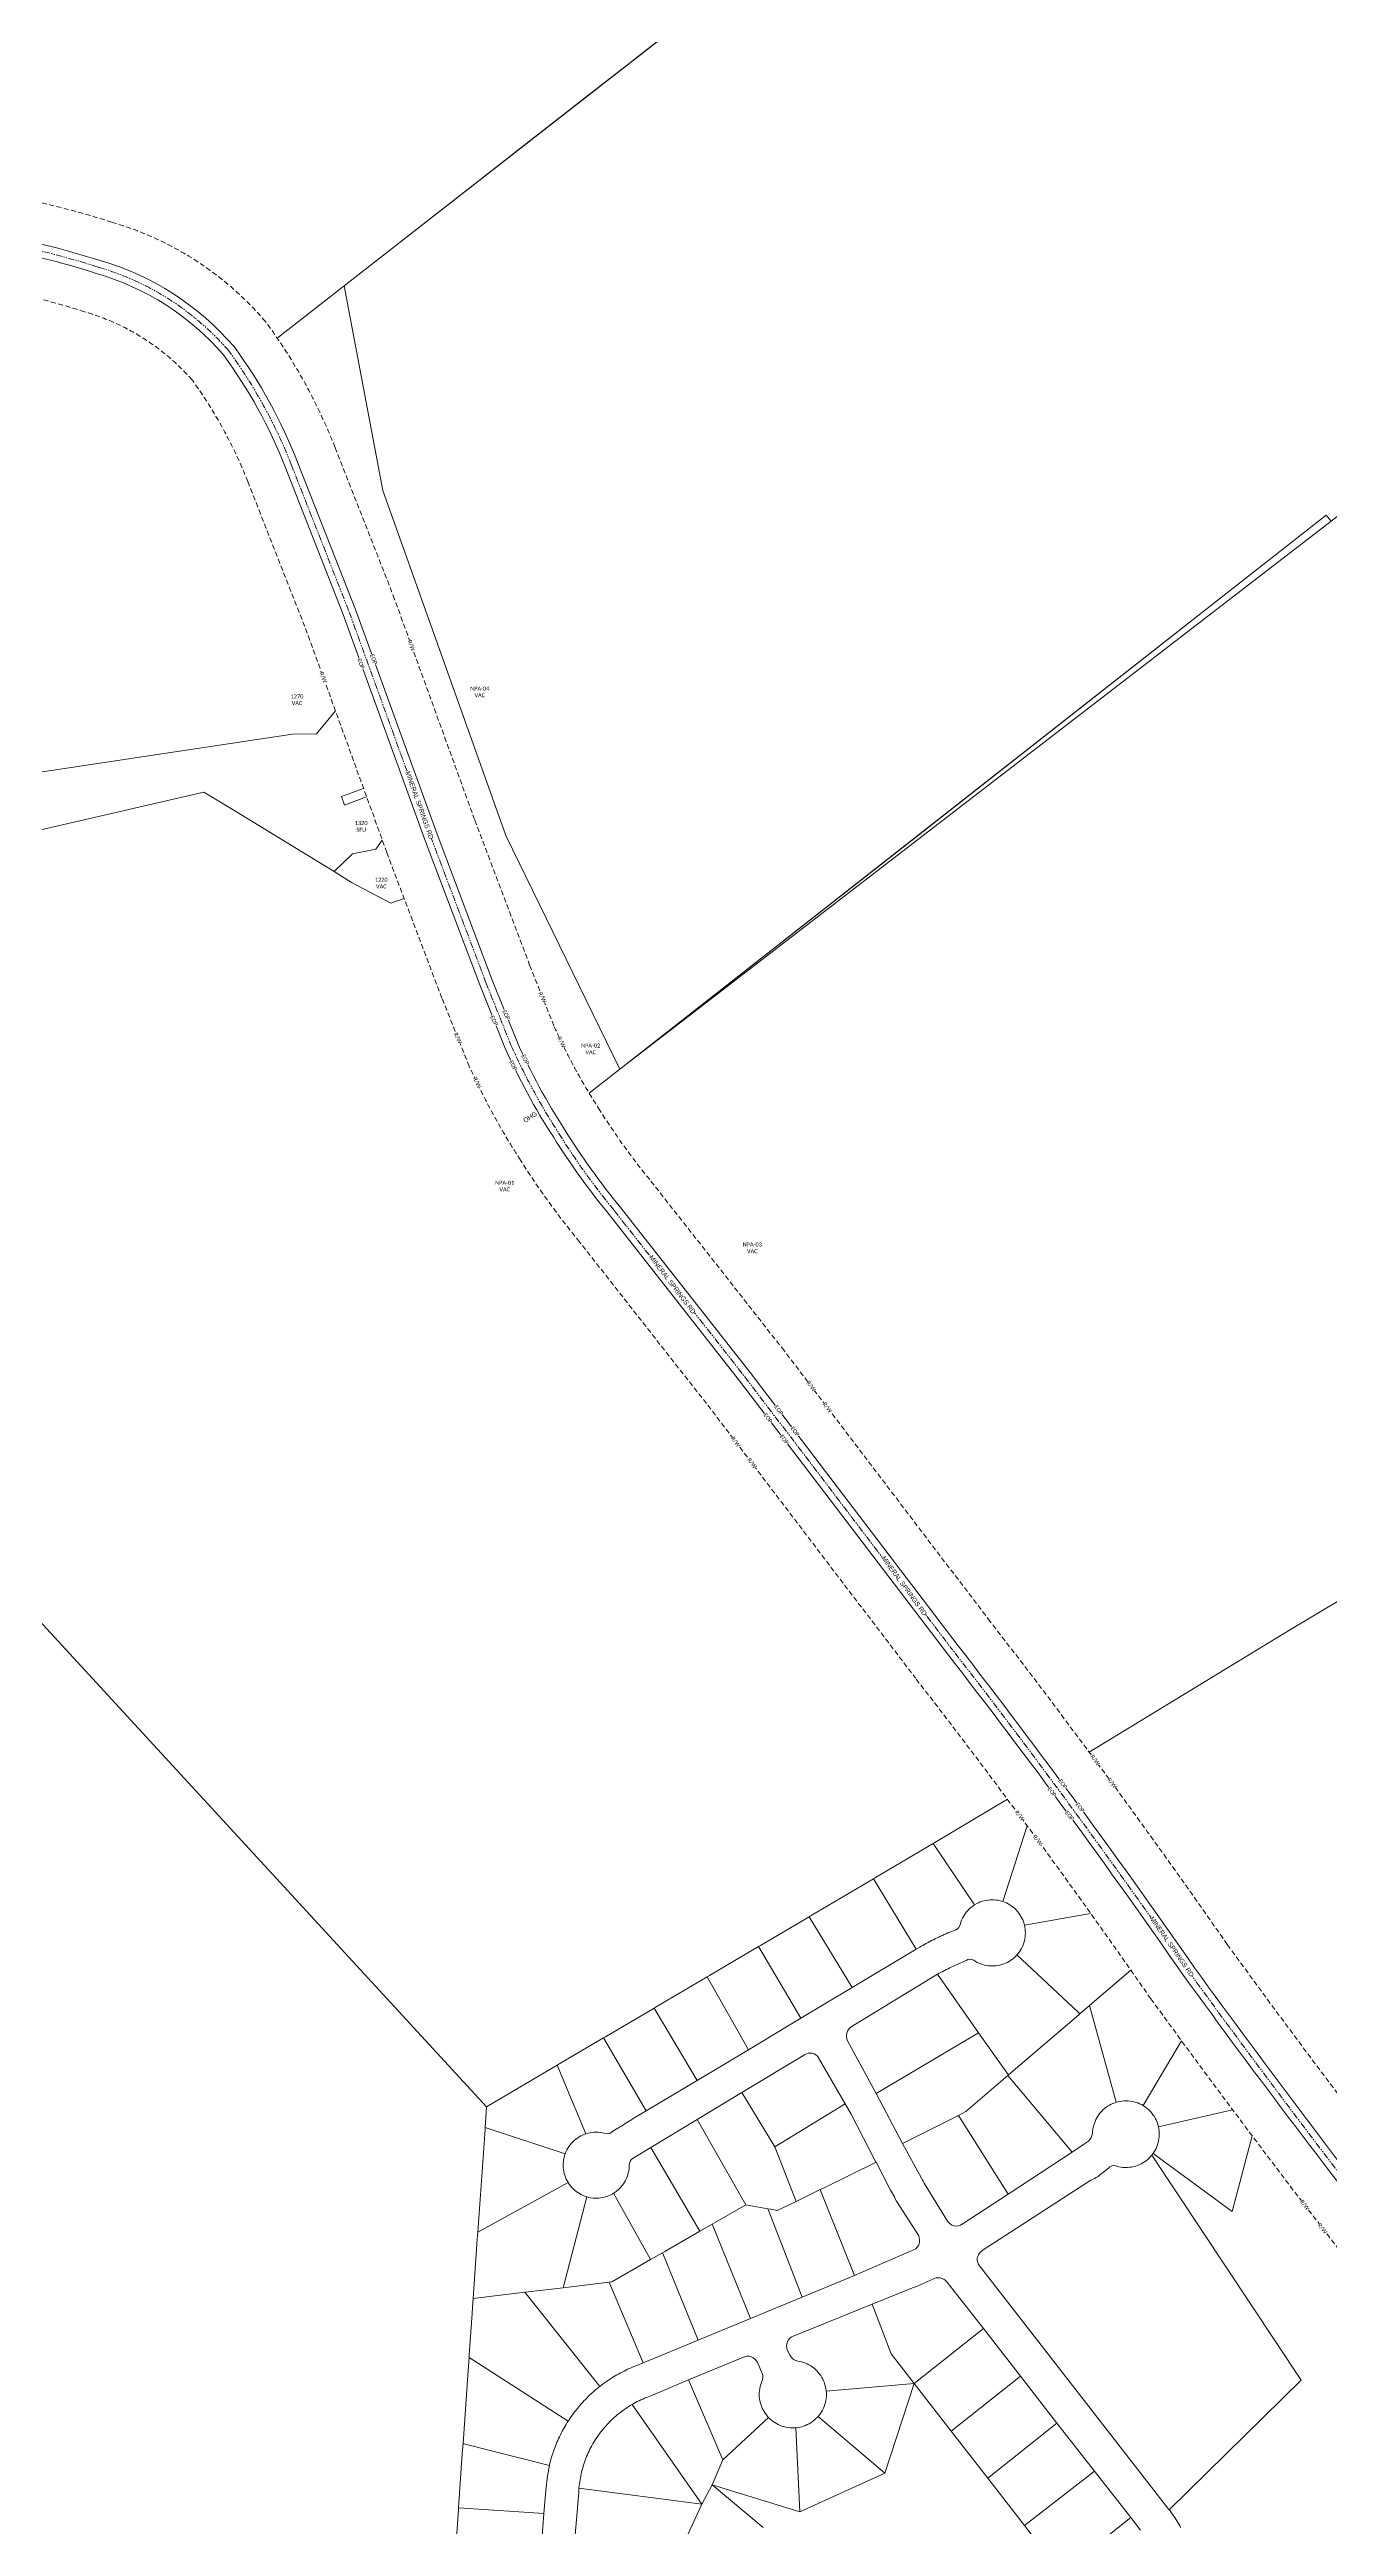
# Model space of a CAD drawing. Header units: inches. Extents: x 2378083 to 2398295, y 1463180 to 1483392.
# Drawn here: x 2386155 to 2388067, y 1471282 to 1474983 of the extents above; entities that cross this region are included whole.
import ezdxf

# ---------------------------------------------------------------- set-up
doc = ezdxf.new("R2010")
doc.units = ezdxf.units.IN
doc.header["$MEASUREMENT"] = 0
doc.linetypes.add('DASHED', pattern=[0.75, 0.5, -0.25])
doc.linetypes.add('PHANTOM2', pattern=[1.25, 0.625, -0.125, 0.125, -0.125, 0.125, -0.125])
for name, color, linetype in [('ADDRESS', 6, 'Continuous'), ('CENTER LINE', 6, 'PHANTOM2'), ('EOP', 6, 'Continuous'), ('LINE LABELS', 7, 'Continuous'), ('sc_greenville', 7, 'Continuous'), ('STREET NAMES', 250, 'Continuous')]:
    doc.layers.add(name, color=color, linetype=linetype)
doc.layers.add('DRIVEWAYS', color=250, linetype='Continuous', lineweight=20)
doc.layers.add('ROW', color=3, linetype='DASHED', lineweight=35)
doc.styles.add('Legend', font='calibri.ttf')
doc.styles.add('PROPOSED', font='calibri.ttf')
doc.styles.get("Standard").update_dxf_attribs({"font": 'arial.ttf'})

msp = doc.modelspace()

# ---------------------------------------------------------------- linework, layer by layer
at = {"layer": 'DRIVEWAYS', "color": 1}
msp.add_lwpolyline([(2386624.2, 1473878.9), (2386591.1, 1473866.7), (2386595.8, 1473854), (2386628.8, 1473866.1)], dxfattribs=at)
at = {"layer": 'EOP', "color": 6, "lineweight": 0}
for points in [[(2385897.1, 1474707, -0.067058), (2386225, 1474648.4, -0.145006), (2386415.1, 1474526.6, -0.064003), (2386507.1, 1474359.3), (2386593.7, 1474139), (2386715.3, 1473803.8), (2386797.8, 1473585.5), (2386835.4, 1473491.7, 0.038953), (2386907.7, 1473358.1, 0.031471), (2386991, 1473242.1), (2387185.9, 1472994), (2387496.3, 1472585.9, -0.013349), (2387849, 1472105.1, 0.009221), (2388188, 1471656.3, 0.012553), (2388378.8, 1471451.6, -0.013085), (2388557.3, 1471257.5, -0.289836), (2388559.7, 1471241.6, -0.288618), (2388418, 1471145.1), (2388352.1, 1471142.3)], [(2385897.2, 1474727, -0.067133), (2386230.9, 1474667.5, -0.145335), (2386430.8, 1474539.1, -0.064271), (2386525.7, 1474366.6), (2386612.4, 1474146.1), (2386734, 1473810.7), (2386816.5, 1473592.6), (2386853.9, 1473499.5, 0.038894), (2386924.6, 1473368.9, 0.031547), (2387006.6, 1473254.6), (2387201.7, 1473006.2), (2387512.2, 1472598, -0.013342), (2387865.3, 1472116.7, 0.009207), (2388203.3, 1471669.1, 0.012528), (2388393.1, 1471465.6, -0.030886), (2388799.1, 1470991.1, 0.019223)]]:
    msp.add_lwpolyline(points, format="xyb", dxfattribs=at)
at = {"layer": 'ROW', "color": 3, "linetype": 'DASHED', "lineweight": 0, "ltscale": 15}
for points in [[(2384702.9, 1475030.2), (2384818.7, 1474914, 0.092436), (2385087.5, 1474744.3, 0.030019), (2385291.5, 1474672.6, 0.09677), (2385604.1, 1474635.7), (2385742.2, 1474643.3), (2385896.5, 1474646.9, -0.066831), (2386207.5, 1474591, -0.143807), (2386368.1, 1474489.2, -0.063081), (2386451.3, 1474337.3), (2386537.6, 1474117.8), (2386659, 1473783), (2386741.7, 1473564.3), (2386780.1, 1473468.4, 0.039119), (2386857.1, 1473325.9, 0.031256), (2386944.2, 1473204.6), (2387138.4, 1472957.3), (2387448.7, 1472549.3, -0.01337), (2387800.1, 1472070.4, 0.009261), (2388141.9, 1471617.8, 0.012625), (2388335.8, 1471409.8, -0.012462), (2388504, 1471227.2, -0.209885), (2388416.4, 1471185.1), (2388350.4, 1471182.2)], [(2385897.8, 1474787, -0.067355), (2386248.4, 1474724.9, -0.146171), (2386477.8, 1474576.4, -0.064983), (2386581.6, 1474388.5), (2386668.5, 1474167.3), (2386790.3, 1473831.6), (2386872.2, 1473614.9), (2386909.1, 1473522.9, 0.038711), (2386975.2, 1473401.1, 0.03179), (2387053.4, 1473292.2), (2387249.2, 1473042.9), (2387559.8, 1472634.6, -0.013321), (2387914.3, 1472151.4, 0.009167), (2388249.4, 1471707.5, 0.012454), (2388436.1, 1471507.5, -0.030952), (2388847.8, 1471026.2, 0.019182)]]:
    msp.add_lwpolyline(points, format="xyb", dxfattribs=at)
at = {"layer": 'ROW', "color": 6, "lineweight": 50}
msp.add_circle((2388188.9, 1473286.1), 10106.2, dxfattribs=at)
at = {"layer": 'sc_greenville', "lineweight": 0}
for points in [[(2388519, 1475000), (2388698.5, 1474791.7), (2388710.5, 1474777.8), (2388710.5, 1474777.8), (2388706.9, 1474775.1), (2388566.3, 1474665.5), (2388486.4, 1474603.3), (2388408.6, 1474542.7), (2388330.5, 1474481.9), (2388251.8, 1474420.6), (2388069.2, 1474278.4), (2387007, 1473459.4), (2386836.5, 1473808.8), (2386653.2, 1474324.1), (2386595.2, 1474630), (2387345.5, 1475215.5)], [(2386495.2, 1474551.9), (2386847.2, 1474826.6), (2386850.3, 1474829), (2386951.7, 1474908.1), (2386952.4, 1474908.7), (2387029.9, 1474969.2), (2387030.7, 1474969.8), (2387109.2, 1475031), (2387109.9, 1475031.6), (2387187.9, 1475092.5), (2387188.6, 1475093), (2387266.7, 1475154), (2387267.4, 1475154.6), (2386595.2, 1474630), (2386653.2, 1474324.1), (2386836.5, 1473808.8), (2387007, 1473459.4), (2387923.8, 1474178.6), (2387453, 1473809.2), (2386961.2, 1473423.5)], [(2386582.2, 1473994.8), (2386554, 1473960.3), (2386517.9, 1473960.1), (2385403.3, 1473792.2), (2384867.7, 1474760.6), (2384771.1, 1474961.7)], [(2386961.2, 1473423.5), (2387453, 1473809.2), (2387923.8, 1474178.6), (2388062, 1474287), (2388069.2, 1474278.4)], [(2386652.2, 1473801.7), (2386642.5, 1473788), (2386607.6, 1473781.3), (2386580.3, 1473755), (2386431.8, 1473845.4), (2386385.4, 1473873.5), (2385477.3, 1473663.6), (2385403.3, 1473792.2), (2386517.9, 1473960.1), (2386554, 1473960.3), (2386582.2, 1473994.8)], [(2385477.3, 1473663.6), (2386385.4, 1473873.5), (2386431.8, 1473845.4), (2386580.3, 1473755), (2386606.1, 1473738.4), (2386664.7, 1473707.4), (2386685, 1473714.2)], [(2386685, 1473714.2), (2386664.7, 1473707.4), (2386606.1, 1473738.4), (2386580.3, 1473755), (2386607.6, 1473781.3), (2386642.5, 1473788), (2386652.2, 1473801.7)], [(2387708.1, 1472439), (2388008.5, 1472622.4), (2388112.2, 1472683.9), (2388117.9, 1472687.3), (2388291, 1472790.1), (2388728.5, 1472255.9), (2388563, 1472094.7), (2388187.3, 1471787.3)], [(2388112.2, 1472683.9), (2388008.5, 1472622.4), (2387708.1, 1472439)], [(2387586, 1472368.6), (2387477.6, 1472303.8), (2387475, 1472302.3), (2387389, 1472251.5), (2387386, 1472249.8), (2387292.5, 1472194.7), (2387289.6, 1472193), (2387217.1, 1472150.3), (2387214.1, 1472148.5), (2387140.7, 1472105.2), (2387137.5, 1472103.3), (2387061.3, 1472058.4), (2387058.3, 1472056.6), (2386985.6, 1472013.8), (2386982.5, 1472012), (2386917.5, 1471973.6), (2386913.4, 1471971.2), (2386807.9, 1471909), (2386133.8, 1472642.3)], [(2387615.5, 1472328.7), (2387578.8, 1472215.8), (2387574.9, 1472216.9), (2387572, 1472217.6), (2387569, 1472218), (2387566, 1472218.3), (2387563, 1472218.4), (2387560, 1472218.3), (2387557.1, 1472218), (2387554.1, 1472217.5), (2387551.2, 1472216.9), (2387548.3, 1472216.1), (2387545.4, 1472215.1), (2387542.7, 1472213.9), (2387540, 1472212.6), (2387536.5, 1472210.6), (2387475, 1472302.3), (2387477.6, 1472303.8), (2387586, 1472368.6)], [(2387710.2, 1472198.1), (2387611.3, 1472180.2), (2387610.7, 1472182.6), (2387609.8, 1472185.4), (2387608.7, 1472188.2), (2387607.5, 1472190.9), (2387606.1, 1472193.6), (2387604.5, 1472196.1), (2387602.8, 1472198.6), (2387600.9, 1472200.9), (2387598.9, 1472203.2), (2387596.7, 1472205.3), (2387594.5, 1472207.2), (2387592.1, 1472209), (2387589.6, 1472210.7), (2387587, 1472212.2), (2387584.3, 1472213.6), (2387581.6, 1472214.8), (2387578.8, 1472215.8), (2387615.5, 1472328.7)], [(2387770.2, 1472113.2), (2387708.7, 1472060.5), (2387694.2, 1472048), (2387691.7, 1472050.3), (2387600, 1472135.9), (2387602, 1472138.2), (2387603.8, 1472140.6), (2387605.4, 1472143.1), (2387606.9, 1472145.7), (2387608.2, 1472148.4), (2387609.4, 1472151.1), (2387610.4, 1472154), (2387611.2, 1472156.9), (2387611.8, 1472159.8), (2387612.3, 1472162.8), (2387612.6, 1472165.7), (2387612.7, 1472168.7), (2387612.6, 1472171.7), (2387612.3, 1472174.7), (2387611.9, 1472177.7), (2387611.3, 1472180.2), (2387710.2, 1472198.1)], [(2387845.9, 1472007.6), (2387788.6, 1471910.8), (2387786.1, 1471912.3), (2387783.4, 1471913.6), (2387780.6, 1471914.8), (2387777.8, 1471915.7), (2387774.9, 1471916.5), (2387772, 1471917.2), (2387769, 1471917.6), (2387766, 1471917.9), (2387763, 1471918), (2387760, 1471917.9), (2387757, 1471917.7), (2387754.1, 1471917.2), (2387751.1, 1471916.6), (2387748.5, 1471915.9), (2387708.7, 1472060.5), (2387770.2, 1472113.2)], [(2387922.3, 1471904.6), (2387811.5, 1471879.1), (2387811, 1471881.2), (2387810.1, 1471884), (2387809.1, 1471886.9), (2387807.9, 1471889.6), (2387806.5, 1471892.3), (2387805, 1471894.9), (2387803.3, 1471897.3), (2387801.5, 1471899.7), (2387799.5, 1471902), (2387797.4, 1471904.1), (2387795.2, 1471906.1), (2387792.8, 1471908), (2387790.4, 1471909.7), (2387788.6, 1471910.8), (2387845.9, 1472007.6)], [(2387951.3, 1471865.8), (2387921.5, 1471752.7), (2387803.4, 1471839.3), (2387805.1, 1471841.8), (2387806.6, 1471844.3), (2387808, 1471847), (2387809.2, 1471849.8), (2387810.2, 1471852.6), (2387811.1, 1471855.5), (2387811.7, 1471858.4), (2387812.2, 1471861.3), (2387812.6, 1471864.3), (2387812.7, 1471867.3), (2387812.7, 1471870.3), (2387812.4, 1471873.3), (2387812, 1471876.3), (2387811.5, 1471879.1), (2387922.3, 1471904.6)], [(2387845, 1471280.2), (2387843.5, 1471282.8), (2387842, 1471285.4), (2387840.5, 1471288), (2387838.9, 1471290.6), (2387837.3, 1471293.1), (2387835.7, 1471295.6), (2387834, 1471298.1), (2387832.3, 1471300.6), (2387830.6, 1471303.1), (2387828.8, 1471305.5), (2387827.5, 1471307), (2388024.7, 1471500.5), (2387801.7, 1471836.9), (2387803.4, 1471839.3), (2387921.5, 1471752.7), (2387951.3, 1471865.8)], [(2387221.1, 1471280.7), (2387145, 1471344.2), (2387275.8, 1471304), (2387403, 1471361.5), (2387446.7, 1471495.6), (2387501.9, 1471424.3), (2387501.9, 1471424.3), (2387556.4, 1471354.1), (2387611.2, 1471283.3), (2387666.4, 1471212), (2387770, 1471295.3), (2387784.6, 1471276.6)], [(2387094.5, 1471239.6), (2387129.5, 1471315.4), (2387145, 1471344.2), (2387221.1, 1471280.7)]]:
    msp.add_lwpolyline(points, dxfattribs=at)
for points in [[(2387536.5, 1472210.6), (2387534.1, 1472208.9), (2387531.7, 1472207), (2387529.4, 1472205.1), (2387527.3, 1472202.9), (2387525.3, 1472200.7), (2387523.4, 1472198.4), (2387521.7, 1472195.9), (2387520.2, 1472193.3), (2387518.8, 1472190.7), (2387517.5, 1472188), (2387516.5, 1472185.1), (2387515.7, 1472182.6), (2387514.8, 1472179.8), (2387513.3, 1472177.2), (2387511.3, 1472175), (2387508.8, 1472173.3), (2387505.4, 1472172.2), (2387502.7, 1472171.1), (2387499.9, 1472169.9), (2387497.1, 1472168.8), (2387494.4, 1472167.6), (2387491.6, 1472166.4), (2387488.9, 1472165.2), (2387486.1, 1472163.9), (2387483.4, 1472162.6), (2387480.7, 1472161.4), (2387478, 1472160.1), (2387475.3, 1472158.7), (2387472.6, 1472157.4), (2387470, 1472156), (2387467.3, 1472154.6), (2387464.7, 1472153.2), (2387462, 1472151.8), (2387459.4, 1472150.3), (2387456.8, 1472148.9), (2387454.9, 1472147.8), (2387449.8, 1472144.8), (2387386, 1472249.8), (2387389, 1472251.5), (2387475, 1472302.3), (2387536.5, 1472210.6)], [(2387449.8, 1472144.8), (2387354.1, 1472087.4), (2387289.6, 1472193), (2387292.5, 1472194.7), (2387386, 1472249.8), (2387449.8, 1472144.8)], [(2387354.1, 1472087.4), (2387277.5, 1472041.5), (2387214.1, 1472148.5), (2387217.1, 1472150.3), (2387289.6, 1472193), (2387354.1, 1472087.4)], [(2387277.5, 1472041.5), (2387199, 1471994.4), (2387137.5, 1472103.3), (2387140.7, 1472105.2), (2387214.1, 1472148.5), (2387277.5, 1472041.5)], [(2387542.6, 1472019.4), (2387389.9, 1471928.8), (2387347.2, 1472007.5), (2387346.2, 1472010.4), (2387345.7, 1472013.3), (2387345.7, 1472016.3), (2387346.2, 1472019.3), (2387347.2, 1472022.1), (2387348.7, 1472024.7), (2387350.6, 1472027), (2387352.4, 1472028.5), (2387481.3, 1472107.1), (2387542.6, 1472019.4)], [(2387694.2, 1472048), (2387692.6, 1472046.6), (2387587.7, 1471956.6), (2387585.7, 1471959.3), (2387542.6, 1472019.4), (2387481.3, 1472107.1), (2387483.9, 1472108.5), (2387486.6, 1472109.9), (2387489.2, 1472111.3), (2387491.9, 1472112.7), (2387494.6, 1472114), (2387497.3, 1472115.3), (2387500, 1472116.7), (2387502.7, 1472118), (2387505.4, 1472119.2), (2387508.1, 1472120.5), (2387510.8, 1472121.8), (2387513.6, 1472123), (2387516.3, 1472124.2), (2387519, 1472125.4), (2387521.8, 1472126.6), (2387524.3, 1472127.7), (2387526.9, 1472129), (2387529.9, 1472129.5), (2387532.8, 1472129.2), (2387535.6, 1472128), (2387538, 1472126.3), (2387540.6, 1472124.9), (2387543.3, 1472123.6), (2387546.1, 1472122.5), (2387549, 1472121.5), (2387551.8, 1472120.7), (2387554.8, 1472120.1), (2387557.8, 1472119.7), (2387560.7, 1472119.5), (2387565.7, 1472119.5), (2387568.7, 1472119.7), (2387571.7, 1472120.2), (2387574.6, 1472120.8), (2387577.5, 1472121.5), (2387580.4, 1472122.5), (2387583.2, 1472123.6), (2387585.9, 1472124.9), (2387588.5, 1472126.4), (2387591, 1472128), (2387593.4, 1472129.8), (2387595.8, 1472131.7), (2387598, 1472133.7), (2387600, 1472135.9), (2387691.7, 1472050.3), (2387694.2, 1472048)], [(2387199, 1471994.4), (2387122.5, 1471948.6), (2387058.3, 1472056.6), (2387061.3, 1472058.4), (2387137.5, 1472103.3), (2387199, 1471994.4)], [(2387122.5, 1471948.6), (2387046.2, 1471902.9), (2386982.5, 1472012), (2386985.6, 1472013.8), (2387058.3, 1472056.6), (2387122.5, 1471948.6)], [(2387748.5, 1471915.9), (2387746.3, 1471915.2), (2387743.5, 1471914.1), (2387740.8, 1471912.9), (2387738.2, 1471911.5), (2387735.6, 1471909.9), (2387733.1, 1471908.2), (2387730.8, 1471906.3), (2387728.6, 1471904.3), (2387726.4, 1471902.2), (2387724.5, 1471899.9), (2387722.6, 1471897.6), (2387720.9, 1471895.1), (2387719.4, 1471892.5), (2387718, 1471889.9), (2387716.8, 1471887.1), (2387715.7, 1471884.3), (2387714.8, 1471881.4), (2387714.1, 1471878.5), (2387713.6, 1471875.6), (2387713.2, 1471872.6), (2387713.1, 1471869), (2387712.2, 1471866.1), (2387710.9, 1471863.4), (2387709.4, 1471860.8), (2387707.2, 1471857.8), (2387699.7, 1471852.7), (2387682.7, 1471841.5), (2387586.6, 1471955.6), (2387587.7, 1471956.6), (2387692.6, 1472046.6), (2387694.2, 1472048), (2387708.7, 1472060.5), (2387748.5, 1471915.9)], [(2387046.2, 1471902.9), (2387027.1, 1471891.4), (2387024.6, 1471889.8), (2387022, 1471888.2), (2387019.5, 1471886.6), (2387017, 1471885), (2387014.4, 1471883.4), (2387011.8, 1471881.8), (2387009.3, 1471880.3), (2387006.7, 1471878.7), (2387004.1, 1471877.2), (2387001.6, 1471875.6), (2386999, 1471874.1), (2386996.3, 1471872.6), (2386994, 1471870.6), (2386991.3, 1471869.3), (2386986.4, 1471868.9), (2386983.6, 1471869.7), (2386980.7, 1471870.3), (2386977.7, 1471870.8), (2386974.8, 1471871.1), (2386971.8, 1471871.2), (2386968.8, 1471871.1), (2386965.8, 1471870.8), (2386962.8, 1471870.4), (2386959.9, 1471869.8), (2386956.1, 1471868.7), (2386913.4, 1471971.2), (2386917.5, 1471973.6), (2386982.5, 1472012), (2387046.2, 1471902.9)], [(2387587.7, 1471956.6), (2387586.6, 1471955.6), (2387523.9, 1471901.8), (2387512.8, 1471896.2), (2387429.1, 1471854.3), (2387389.9, 1471928.8), (2387542.6, 1472019.4), (2387585.7, 1471959.3), (2387587.7, 1471956.6)], [(2386926.5, 1471841.9), (2386925.4, 1471839), (2386805.8, 1471878.2), (2386807.9, 1471909), (2386913.4, 1471971.2), (2386956.1, 1471868.7), (2386954.1, 1471868), (2386951.4, 1471866.8), (2386948.7, 1471865.5), (2386946.1, 1471864), (2386943.5, 1471862.4), (2386941.1, 1471860.6), (2386938.8, 1471858.7), (2386936.7, 1471856.6), (2386934.6, 1471854.5), (2386932.7, 1471852.1), (2386930.9, 1471849.7), (2386929.3, 1471847.2), (2386927.8, 1471844.6), (2386926.5, 1471841.9)], [(2387343.5, 1471913.7), (2387238.6, 1471849), (2387189.3, 1471930.2), (2387283, 1471986.7), (2387285.6, 1471988.2), (2387288.5, 1471989.1), (2387291.5, 1471989.4), (2387294.5, 1471989.1), (2387297.3, 1471988.2), (2387299.9, 1471986.7), (2387302.1, 1471984.7), (2387303.9, 1471982.3), (2387343.5, 1471913.7)], [(2387238.6, 1471849), (2387270.3, 1471767.8), (2387242.2, 1471754.2), (2387232.5, 1471755.9), (2387227.9, 1471756.8), (2387195.2, 1471762.7), (2387122.6, 1471890.1), (2387189.3, 1471930.2), (2387238.6, 1471849)], [(2387682.7, 1471841.5), (2387586.9, 1471778.7), (2387512.8, 1471896.2), (2387523.9, 1471901.8), (2387586.6, 1471955.6), (2387682.7, 1471841.5)], [(2387195.2, 1471762.7), (2387148.4, 1471735.8), (2387144.9, 1471733.7), (2387126.6, 1471723.2), (2387053.4, 1471848.4), (2387122.6, 1471890.1), (2387195.2, 1471762.7)], [(2387389.7, 1471826.1), (2387310.1, 1471787.2), (2387306.4, 1471785.4), (2387270.3, 1471767.8), (2387238.6, 1471849), (2387343.5, 1471913.7), (2387352.5, 1471898), (2387389.5, 1471826.4), (2387389.7, 1471826.1)], [(2387586.9, 1471778.7), (2387518.2, 1471733.5), (2387515.6, 1471732.1), (2387512.7, 1471731.2), (2387508.7, 1471730.9), (2387505.8, 1471731.4), (2387503, 1471732.4), (2387500.4, 1471734), (2387498.2, 1471736), (2387496.5, 1471738.4), (2387462.9, 1471792.5), (2387461.4, 1471795.1), (2387459.9, 1471797.7), (2387458.5, 1471800.3), (2387457.3, 1471802.4), (2387429.1, 1471854.3), (2387512.8, 1471896.2), (2387586.9, 1471778.7)], [(2386929.7, 1471795.9), (2386794.8, 1471721.7), (2386805.6, 1471875.1), (2386805.8, 1471878.2), (2386925.4, 1471839), (2386924.4, 1471836.3), (2386923.6, 1471833.4), (2386923, 1471830.4), (2386922.6, 1471827.5), (2386922.3, 1471824.5), (2386922.3, 1471821.5), (2386922.4, 1471818.5), (2386922.7, 1471815.5), (2386923.2, 1471812.5), (2386923.8, 1471809.6), (2386924.6, 1471806.7), (2386925.6, 1471803.9), (2386926.8, 1471801.1), (2386928.2, 1471798.5), (2386929.7, 1471795.9)], [(2387126.6, 1471723.2), (2387074.2, 1471693), (2387070.6, 1471691), (2387052.8, 1471680.7), (2386997.6, 1471779.8), (2386999.7, 1471781.2), (2387002.1, 1471783), (2387004.4, 1471784.9), (2387006.6, 1471787), (2387008.6, 1471789.1), (2387010.5, 1471791.5), (2387012.3, 1471793.9), (2387013.9, 1471796.4), (2387015.4, 1471799), (2387016.7, 1471801.7), (2387017.8, 1471804.5), (2387018.8, 1471807.3), (2387019.6, 1471810.2), (2387020.2, 1471813.2), (2387020.7, 1471816.1), (2387020.9, 1471819.1), (2387021.1, 1471823), (2387021.7, 1471825.9), (2387023.1, 1471828.6), (2387025, 1471830.9), (2387026.8, 1471832.3), (2387053.4, 1471848.4), (2387126.6, 1471723.2)], [(2387357.6, 1471656.8), (2387306.9, 1471784.2), (2387306.4, 1471785.4), (2387310.1, 1471787.2), (2387389.7, 1471826.1), (2387411, 1471784.7), (2387412.7, 1471782.2), (2387414.2, 1471779.6), (2387415.7, 1471777), (2387417.1, 1471774.4), (2387418.4, 1471771.7), (2387420, 1471768.3), (2387453.4, 1471716.2), (2387454.3, 1471713.4), (2387454.8, 1471710.4), (2387454.7, 1471707.4), (2387454.1, 1471704.5), (2387452.9, 1471701.7), (2387451.3, 1471699.2), (2387449.2, 1471697), (2387357.6, 1471656.8)], [(2387542.6, 1471673.5), (2387541.5, 1471676.2), (2387540.9, 1471679.2), (2387540.9, 1471682.2), (2387541.4, 1471685.1), (2387542.5, 1471687.9), (2387544.1, 1471690.4), (2387546.2, 1471692.6), (2387548.4, 1471694.3), (2387710.5, 1471799.6), (2387713.3, 1471800.8), (2387716, 1471802), (2387718.6, 1471803.5), (2387721.2, 1471805), (2387723.6, 1471806.8), (2387725.9, 1471808.7), (2387727.5, 1471810.1), (2387736.7, 1471817.4), (2387738.9, 1471819.4), (2387741.6, 1471820.7), (2387744.5, 1471821.2), (2387747.5, 1471820.9), (2387749.4, 1471820.2), (2387752.4, 1471819.5), (2387755.3, 1471818.9), (2387758.3, 1471818.6), (2387761.3, 1471818.4), (2387765.3, 1471818.4), (2387768.3, 1471818.7), (2387771.2, 1471819.1), (2387774.2, 1471819.7), (2387777.1, 1471820.4), (2387779.9, 1471821.4), (2387782.7, 1471822.5), (2387785.4, 1471823.8), (2387788.1, 1471825.2), (2387790.6, 1471826.8), (2387793, 1471828.5), (2387795.4, 1471830.4), (2387797.6, 1471832.4), (2387799.7, 1471834.6), (2387801.7, 1471836.9), (2388024.7, 1471500.5), (2387827.5, 1471307), (2387827.1, 1471307.4), (2387542.6, 1471673.5)], [(2386865, 1471632), (2386787.9, 1471622.8), (2386793.1, 1471696.2), (2386794.1, 1471711.8), (2386794.8, 1471721.7), (2386929.7, 1471795.9), (2386931.3, 1471793.4), (2386933.1, 1471791), (2386935.1, 1471788.7), (2386937.1, 1471786.5), (2386939.3, 1471784.5), (2386941.7, 1471782.6), (2386944.1, 1471780.8), (2386946.7, 1471779.3), (2386949.3, 1471777.8), (2386952, 1471776.5), (2386954.8, 1471775.4), (2386957.6, 1471774.5), (2386922.1, 1471638.8), (2386870.1, 1471632.6), (2386865, 1471632)], [(2387052.8, 1471680.7), (2386995.1, 1471647.5), (2386990.9, 1471647), (2386922.1, 1471638.8), (2386957.6, 1471774.5), (2386960.5, 1471773.7), (2386963.5, 1471773.1), (2386966.5, 1471772.7), (2386969.4, 1471772.5), (2386972.4, 1471772.5), (2386975.4, 1471772.6), (2386978.4, 1471772.9), (2386981.4, 1471773.4), (2386984.3, 1471774.1), (2386987.2, 1471775), (2386990, 1471776), (2386992.7, 1471777.2), (2386995.4, 1471778.6), (2386997.6, 1471779.8), (2387052.8, 1471680.7)], [(2387357.6, 1471656.8), (2387279.4, 1471624.5), (2387229.4, 1471752.9), (2387227.9, 1471756.8), (2387232.5, 1471755.9), (2387242.2, 1471754.2), (2387270.3, 1471767.8), (2387306.4, 1471785.4), (2387306.9, 1471784.2), (2387357.6, 1471656.8)], [(2387227.9, 1471756.8), (2387229.4, 1471752.9), (2387279.4, 1471624.5), (2387202.1, 1471592.6), (2387145.3, 1471732.8), (2387144.9, 1471733.7), (2387148.4, 1471735.8), (2387195.2, 1471762.7), (2387227.9, 1471756.8)], [(2387202.1, 1471592.6), (2387123.8, 1471560.3), (2387071, 1471690), (2387070.6, 1471691), (2387074.2, 1471693), (2387126.6, 1471723.2), (2387144.9, 1471733.7), (2387145.3, 1471732.8), (2387202.1, 1471592.6)], [(2387123.8, 1471560.3), (2387042, 1471526.6), (2386991.9, 1471644.5), (2386990.9, 1471647), (2386995.1, 1471647.5), (2387052.8, 1471680.7), (2387070.6, 1471691), (2387071, 1471690), (2387123.8, 1471560.3)], [(2386931.1, 1471441.4), (2386929.7, 1471439.2), (2386781.8, 1471534.5), (2386782, 1471538.6), (2386785.9, 1471593.1), (2386787.5, 1471616.4), (2386787.9, 1471622.8), (2386865, 1471632), (2386866.9, 1471629.6), (2386977, 1471491.2), (2386975.4, 1471489.9), (2386973.1, 1471488.1), (2386970.8, 1471486.1), (2386968.5, 1471484.2), (2386966.3, 1471482.2), (2386964, 1471480.2), (2386961.9, 1471478.1), (2386959.7, 1471476), (2386957.6, 1471473.9), (2386955.5, 1471471.8), (2386953.4, 1471469.6), (2386951.4, 1471467.4), (2386949.4, 1471465.1), (2386947.4, 1471462.9), (2386945.5, 1471460.6), (2386943.5, 1471458.3), (2386941.7, 1471455.9), (2386939.8, 1471453.6), (2386938, 1471451.2), (2386936.2, 1471448.8), (2386934.5, 1471446.3), (2386932.8, 1471443.9), (2386931.1, 1471441.4)], [(2387042, 1471526.6), (2387032.4, 1471522.6), (2387029.6, 1471521.5), (2387026.9, 1471520.4), (2387024.1, 1471519.2), (2387021.4, 1471518), (2387018.6, 1471516.8), (2387015.9, 1471515.5), (2387013.2, 1471514.2), (2387010.6, 1471512.8), (2387007.9, 1471511.4), (2387005.3, 1471510), (2387002.7, 1471508.5), (2387000.1, 1471507), (2386997.5, 1471505.4), (2386994.9, 1471503.9), (2386992.4, 1471502.2), (2386989.9, 1471500.6), (2386987.4, 1471498.9), (2386985, 1471497.2), (2386982.5, 1471495.4), (2386980.1, 1471493.6), (2386977, 1471491.2), (2386866.9, 1471629.6), (2386865, 1471632), (2386870.1, 1471632.6), (2386922.1, 1471638.8), (2386990.9, 1471647), (2386991.9, 1471644.5), (2387042, 1471526.6)], [(2387549.9, 1471577.6), (2387446.7, 1471495.6), (2387412.2, 1471540.1), (2387383.8, 1471614), (2387444.3, 1471638.4), (2387447.1, 1471639.5), (2387449.9, 1471640.6), (2387452.7, 1471641.8), (2387455.4, 1471642.9), (2387458.2, 1471644.1), (2387460.9, 1471645.3), (2387463.7, 1471646.5), (2387466.4, 1471647.8), (2387469.1, 1471649.1), (2387471.8, 1471650.3), (2387474.5, 1471651.7), (2387476.4, 1471652.5), (2387479.3, 1471653.3), (2387482.3, 1471653.5), (2387485.2, 1471653.3), (2387488.1, 1471652.5), (2387490.9, 1471651.3), (2387493.3, 1471649.6), (2387495.5, 1471647.5), (2387549.9, 1471577.6)], [(2387446.7, 1471495.6), (2387315.3, 1471484.3), (2387314.8, 1471488), (2387314.2, 1471490.9), (2387313.4, 1471493.8), (2387312.5, 1471496.7), (2387311.4, 1471499.5), (2387310.1, 1471502.2), (2387308.6, 1471504.8), (2387307.1, 1471507.4), (2387305.3, 1471509.8), (2387303.4, 1471512.1), (2387301.4, 1471514.4), (2387299.3, 1471516.5), (2387297, 1471518.4), (2387294.6, 1471520.2), (2387292.1, 1471521.9), (2387289.5, 1471523.4), (2387286.9, 1471524.8), (2387284.1, 1471526), (2387281.3, 1471527), (2387278.4, 1471527.9), (2387275.5, 1471528.6), (2387272.8, 1471529.1), (2387269.9, 1471529.8), (2387267.2, 1471531.1), (2387264.7, 1471532.8), (2387262.7, 1471535), (2387261.2, 1471537.4), (2387257.1, 1471546.1), (2387256.2, 1471549), (2387256, 1471552), (2387256.3, 1471554.9), (2387257.2, 1471557.8), (2387258.6, 1471560.4), (2387260.5, 1471562.8), (2387262.8, 1471564.7), (2387265.1, 1471565.9), (2387383.8, 1471614), (2387412.2, 1471540.1), (2387446.7, 1471495.6)], [(2387605.4, 1471506.4), (2387501.9, 1471424.3), (2387446.7, 1471495.6), (2387549.9, 1471577.6), (2387605.4, 1471506.4)], [(2386902.6, 1471376.7), (2386901.7, 1471373), (2386775.9, 1471405), (2386772.8, 1471405.8), (2386780.4, 1471515.2), (2386781.8, 1471534.5), (2386929.7, 1471439.2), (2386928.4, 1471437.2), (2386926.8, 1471434.6), (2386925.3, 1471432), (2386923.8, 1471429.4), (2386922.3, 1471426.8), (2386920.9, 1471424.2), (2386919.5, 1471421.5), (2386918.2, 1471418.8), (2386916.9, 1471416.1), (2386915.6, 1471413.4), (2386914.3, 1471410.7), (2386913.1, 1471407.9), (2386912, 1471405.2), (2386910.9, 1471402.4), (2386909.8, 1471399.6), (2386908.7, 1471396.8), (2386907.7, 1471394), (2386906.8, 1471391.1), (2386905.9, 1471388.3), (2386905, 1471385.4), (2386904.1, 1471382.5), (2386903.3, 1471379.6), (2386902.6, 1471376.7)], [(2387229.1, 1471444.8), (2387160.6, 1471381.4), (2387109.7, 1471500.9), (2387194, 1471536.1), (2387197, 1471536.4), (2387200, 1471536.3), (2387202.9, 1471535.5), (2387205.6, 1471534.3), (2387208.1, 1471532.7), (2387210.3, 1471530.6), (2387212.6, 1471527.3), (2387219.8, 1471510.4), (2387220.6, 1471507.5), (2387220.8, 1471504.5), (2387220.3, 1471501.5), (2387219.2, 1471498.8), (2387218.4, 1471497), (2387217.4, 1471494.1), (2387216.6, 1471491.2), (2387216, 1471488.3), (2387215.5, 1471485.3), (2387215.3, 1471482.3), (2387215.2, 1471479.3), (2387215.3, 1471476.3), (2387215.6, 1471473.4), (2387216, 1471470.4), (2387216.7, 1471467.5), (2387217.5, 1471464.6), (2387218.5, 1471461.7), (2387219.6, 1471459), (2387220.9, 1471456.3), (2387222.4, 1471453.6), (2387224, 1471451.1), (2387225.8, 1471448.7), (2387227.7, 1471446.4), (2387229.1, 1471444.8)], [(2387160.6, 1471381.4), (2387145, 1471344.2), (2387129.5, 1471315.4), (2387025.2, 1471464.2), (2387027.8, 1471465.7), (2387030.4, 1471467.1), (2387033.1, 1471468.5), (2387035.8, 1471469.8), (2387038.5, 1471471.1), (2387041.2, 1471472.3), (2387044, 1471473.5), (2387046.8, 1471474.6), (2387049.6, 1471475.7), (2387052.2, 1471476.7), (2387109.7, 1471500.9), (2387160.6, 1471381.4)], [(2387403, 1471361.5), (2387303.1, 1471446.5), (2387304.8, 1471448.5), (2387306.6, 1471450.9), (2387308.2, 1471453.4), (2387309.7, 1471456), (2387311, 1471458.7), (2387312.2, 1471461.5), (2387313.2, 1471464.3), (2387314, 1471467.2), (2387314.6, 1471470.1), (2387315.1, 1471473.1), (2387315.4, 1471476.1), (2387315.5, 1471479.1), (2387315.5, 1471482), (2387315.3, 1471484.3), (2387446.7, 1471495.6), (2387403, 1471361.5)], [(2387659.8, 1471436.6), (2387556.4, 1471354.1), (2387501.9, 1471424.3), (2387605.4, 1471506.4), (2387659.8, 1471436.6)], [(2387129.5, 1471315.4), (2386945.9, 1471339), (2386946.3, 1471343), (2386946.6, 1471346), (2386947, 1471348.9), (2386947.5, 1471351.9), (2386948, 1471354.9), (2386948.6, 1471357.8), (2386949.3, 1471360.7), (2386949.9, 1471363.7), (2386950.7, 1471366.6), (2386951.5, 1471369.4), (2386952.3, 1471372.3), (2386953.2, 1471375.2), (2386954.2, 1471378), (2386955.2, 1471380.9), (2386956.3, 1471383.7), (2386957.4, 1471386.4), (2386958.6, 1471389.2), (2386959.8, 1471391.9), (2386961, 1471394.7), (2386962.4, 1471397.4), (2386963.7, 1471400), (2386965.2, 1471402.7), (2386966.6, 1471405.3), (2386968.1, 1471407.9), (2386969.7, 1471410.4), (2386971.3, 1471413), (2386973, 1471415.5), (2386974.7, 1471417.9), (2386976.4, 1471420.4), (2386978.2, 1471422.8), (2386980.1, 1471425.1), (2386982, 1471427.5), (2386983.9, 1471429.8), (2386985.9, 1471432), (2386987.9, 1471434.2), (2386989.9, 1471436.4), (2386992, 1471438.6), (2386994.2, 1471440.7), (2386996.3, 1471442.8), (2386998.6, 1471444.8), (2387000.8, 1471446.8), (2387003.1, 1471448.7), (2387005.4, 1471450.6), (2387007.8, 1471452.5), (2387010.2, 1471454.3), (2387012.6, 1471456), (2387015, 1471457.8), (2387017.5, 1471459.4), (2387020.1, 1471461.1), (2387022.6, 1471462.6), (2387025.2, 1471464.2), (2387129.5, 1471315.4)], [(2387269.7, 1471429.5), (2387275.8, 1471304), (2387145, 1471344.2), (2387160.6, 1471381.4), (2387229.1, 1471444.8), (2387231.2, 1471442.8), (2387233.4, 1471440.8), (2387235.8, 1471439), (2387238.3, 1471437.3), (2387240.8, 1471435.7), (2387243.5, 1471434.3), (2387246.2, 1471433.1), (2387249, 1471432.1), (2387251.9, 1471431.2), (2387254.8, 1471430.4), (2387257.7, 1471429.9), (2387260.7, 1471429.5), (2387263.7, 1471429.4), (2387266.7, 1471429.3), (2387269.7, 1471429.5)], [(2387403, 1471361.5), (2387275.8, 1471304), (2387269.7, 1471429.5), (2387272.7, 1471429.9), (2387275.6, 1471430.4), (2387278.6, 1471431.1), (2387281.4, 1471432), (2387284.2, 1471433), (2387287, 1471434.2), (2387289.7, 1471435.6), (2387292.2, 1471437.1), (2387294.7, 1471438.8), (2387297.1, 1471440.6), (2387299.4, 1471442.6), (2387301.5, 1471444.7), (2387303.1, 1471446.5), (2387403, 1471361.5)], [(2386896.2, 1471335.9), (2386893.5, 1471301.4), (2386766.1, 1471309.9), (2386771.7, 1471390.3), (2386772.8, 1471405.8), (2386775.9, 1471405), (2386901.7, 1471373), (2386899, 1471357.9), (2386896.2, 1471335.9)], [(2387715.9, 1471364.6), (2387611.2, 1471283.3), (2387556.4, 1471354.1), (2387659.8, 1471436.6), (2387715.9, 1471364.6)], [(2387129.5, 1471315.4), (2387094.5, 1471239.6), (2386938.7, 1471252.2), (2386945.6, 1471332.9), (2386945.8, 1471338), (2386945.9, 1471339), (2387129.5, 1471315.4)], [(2387770, 1471295.3), (2387666.4, 1471212), (2387611.2, 1471283.3), (2387715.9, 1471364.6), (2387770, 1471295.3)], [(2386893.5, 1471301.4), (2386887.4, 1471221.8), (2386760.5, 1471229.7), (2386764.9, 1471292.8), (2386765.9, 1471308.1), (2386766.1, 1471309.9), (2386893.5, 1471301.4)]]:
    msp.add_lwpolyline(points, close=True, dxfattribs=at)

# ---------------------------------------------------------------- texts
at = {"layer": 'ADDRESS', "color": 4, "lineweight": 50, "char_height": 6, "width": 9.954, "attachment_point": 7, "style": 'PROPOSED'}
for s, insert in [('\\pxqc;NPA-04\\PVAC', (2386792.8, 1474015.1)), ('\\pxqc;1270\\PVAC', (2386519.8, 1474003.3)), ('\\pxqc;1320\\PSFU', (2386615.7, 1473814.1)), ('\\pxqc;1220\\PVAC', (2386645.7, 1473729.4)), ('\\pxqc;NPA-02\\PVAC', (2386958.4, 1473481.7)), ('\\pxqc;NPA-01\\PVAC', (2386830, 1473276.7)), ('\\pxqc;NPA-03\\PVAC', (2387199.8, 1473184.4))]:
    msp.add_mtext(s, dxfattribs=dict(at, insert=insert))

# ---------------------------------------------------------------- next in the draw order: texts
at = {"layer": 'LINE LABELS', "char_height": 6, "width": 15.519, "attachment_point": 5, "style": 'Legend', "bg_fill": 3, "box_fill_scale": 1.1, "bg_fill_color": 256, "bg_fill_transparency": 0}
for s, insert, rotation in [('EOP', (2386620.5, 1474065.2), 289.9256), ('\\pxqc;R/W', (2386695.6, 1474092.5), 289.9256), ('\\pxqc;R/W', (2386564.1, 1474044.8), 289.9256), ('\\pxqc;R/W', (2386891.2, 1473566.6), 295.6685), ('\\pxqc;R/W', (2386765.1, 1473505.9), 295.6685), ('EOP', (2386819.2, 1473531.9), 295.6685), ('\\pxqc;R/W', (2386919.8, 1473499.8), 295.6685), ('\\pxqc;R/W', (2386793.7, 1473439.1), 295.6685), ('EOP', (2386847.7, 1473465.1), 295.6685), ('\\pxqc;R/W', (2387316.9, 1472953.8), 306.4622), ('EOP', (2387252.6, 1472906.2), 306.4622), ('\\pxqc;R/W', (2387204.3, 1472870.6), 306.4622), ('\\pxqc;R/W', (2387742, 1472392.8), 307.5684), ('\\pxqc;R/W', (2387604.2, 1472343.9), 306.4622), ('EOP', (2387678.7, 1472344), 307.5684), ('\\pxqc;R/W', (2387631.1, 1472307.4), 307.5684), ('\\pxqc;R/W', (2388056.4, 1471727.1), 307.5684)]:
    msp.add_mtext(s, dxfattribs=dict(at, insert=insert, rotation=rotation))

# ---------------------------------------------------------------- next in the draw order: texts
for s, insert, rotation in [('EOP', (2386639.3, 1474072.1), 289.9256), ('EOP', (2386837.2, 1473540.6), 295.6685), ('EOP', (2386865.8, 1473473.8), 295.6685), ('\\pxqc;R/W', (2387292.5, 1472985.8), 306.4622), ('EOP', (2387228.2, 1472938.3), 306.4622), ('EOP', (2387268.7, 1472918.1), 306.4622), ('\\pxqc;R/W', (2387180, 1472902.6), 306.4622), ('\\pxqc;R/W', (2387716.8, 1472427.1), 306.4622), ('EOP', (2387652.5, 1472379.6), 306.4622), ('EOP', (2387694.5, 1472356.2), 307.5684), ('\\pxqc;R/W', (2388029.9, 1471762.3), 307.5684)]:
    msp.add_mtext(s, dxfattribs=dict(at, insert=insert, rotation=rotation))

# ---------------------------------------------------------------- next in the draw order: texts
at = {"layer": 'LINE LABELS', "char_height": 6, "width": 15.519, "attachment_point": 5, "rotation": 306.4622, "style": 'Legend', "bg_fill": 3, "box_fill_scale": 1.1, "bg_fill_color": 256, "bg_fill_transparency": 0}
for insert in [(2387244.3, 1472950.1), (2387668.6, 1472391.5)]:
    msp.add_mtext('EOP', dxfattribs=dict(at, insert=insert))

# ---------------------------------------------------------------- next in the draw order: linework, layer by layer
at = {"layer": 'CENTER LINE', "color": 7, "linetype": 'PHANTOM2', "lineweight": 0, "ltscale": 15}
msp.add_lwpolyline([(2385897.2, 1474716.7, -0.067094), (2386227.9, 1474657.7, -0.14517), (2386422.8, 1474532.7, -0.064136), (2386516.2, 1474362.8), (2386602.8, 1474142.5), (2386724.4, 1473807.2), (2386807, 1473588.8), (2386844.4, 1473495.5, 0.038924), (2386915.9, 1473363.4, 0.031508), (2386998.6, 1473248.2), (2387193.6, 1472999.9), (2387504, 1472591.8, -0.013346), (2387857, 1472110.7, 0.009214), (2388195.5, 1471662.5, 0.012541), (2388385.8, 1471458.4, -0.014608), (2388584.8, 1471240.6), (2388604.7, 1471217.7, -0.014754), (2388791, 1470985.2, 0.019229), (2388880.7, 1470866.4, 0.068441), (2389009.2, 1470757.5, 0.063152), (2389131, 1470700.5, 0.098296), (2389337, 1470675.3)], format="xyb", dxfattribs=at)

# ---------------------------------------------------------------- next in the draw order: texts
at = {"layer": 'STREET NAMES', "color": 7, "char_height": 7, "attachment_point": 7, "bg_fill": 3, "box_fill_scale": 1, "bg_fill_color": 256, "bg_fill_transparency": 0}
for insert, rotation in [((2386686.5, 1473903.1), 289.5706), ((2387050.3, 1473178), 307.389), ((2387397.4, 1472728.5), 306.1521), ((2387798, 1472190.2), 304.9021)]:
    msp.add_mtext('MINERAL SPRINGS RD', dxfattribs=dict(at, insert=insert, rotation=rotation))
at = {"layer": 'STREET NAMES', "color": 7, "insert": (2386865.6, 1473378.8), "char_height": 7, "width": 15.524, "attachment_point": 7, "rotation": 33.2831, "bg_fill": 3, "box_fill_scale": 1, "bg_fill_color": 256, "bg_fill_transparency": 0}
msp.add_mtext('OHG', dxfattribs=at)

doc.saveas('drawing.dxf')
